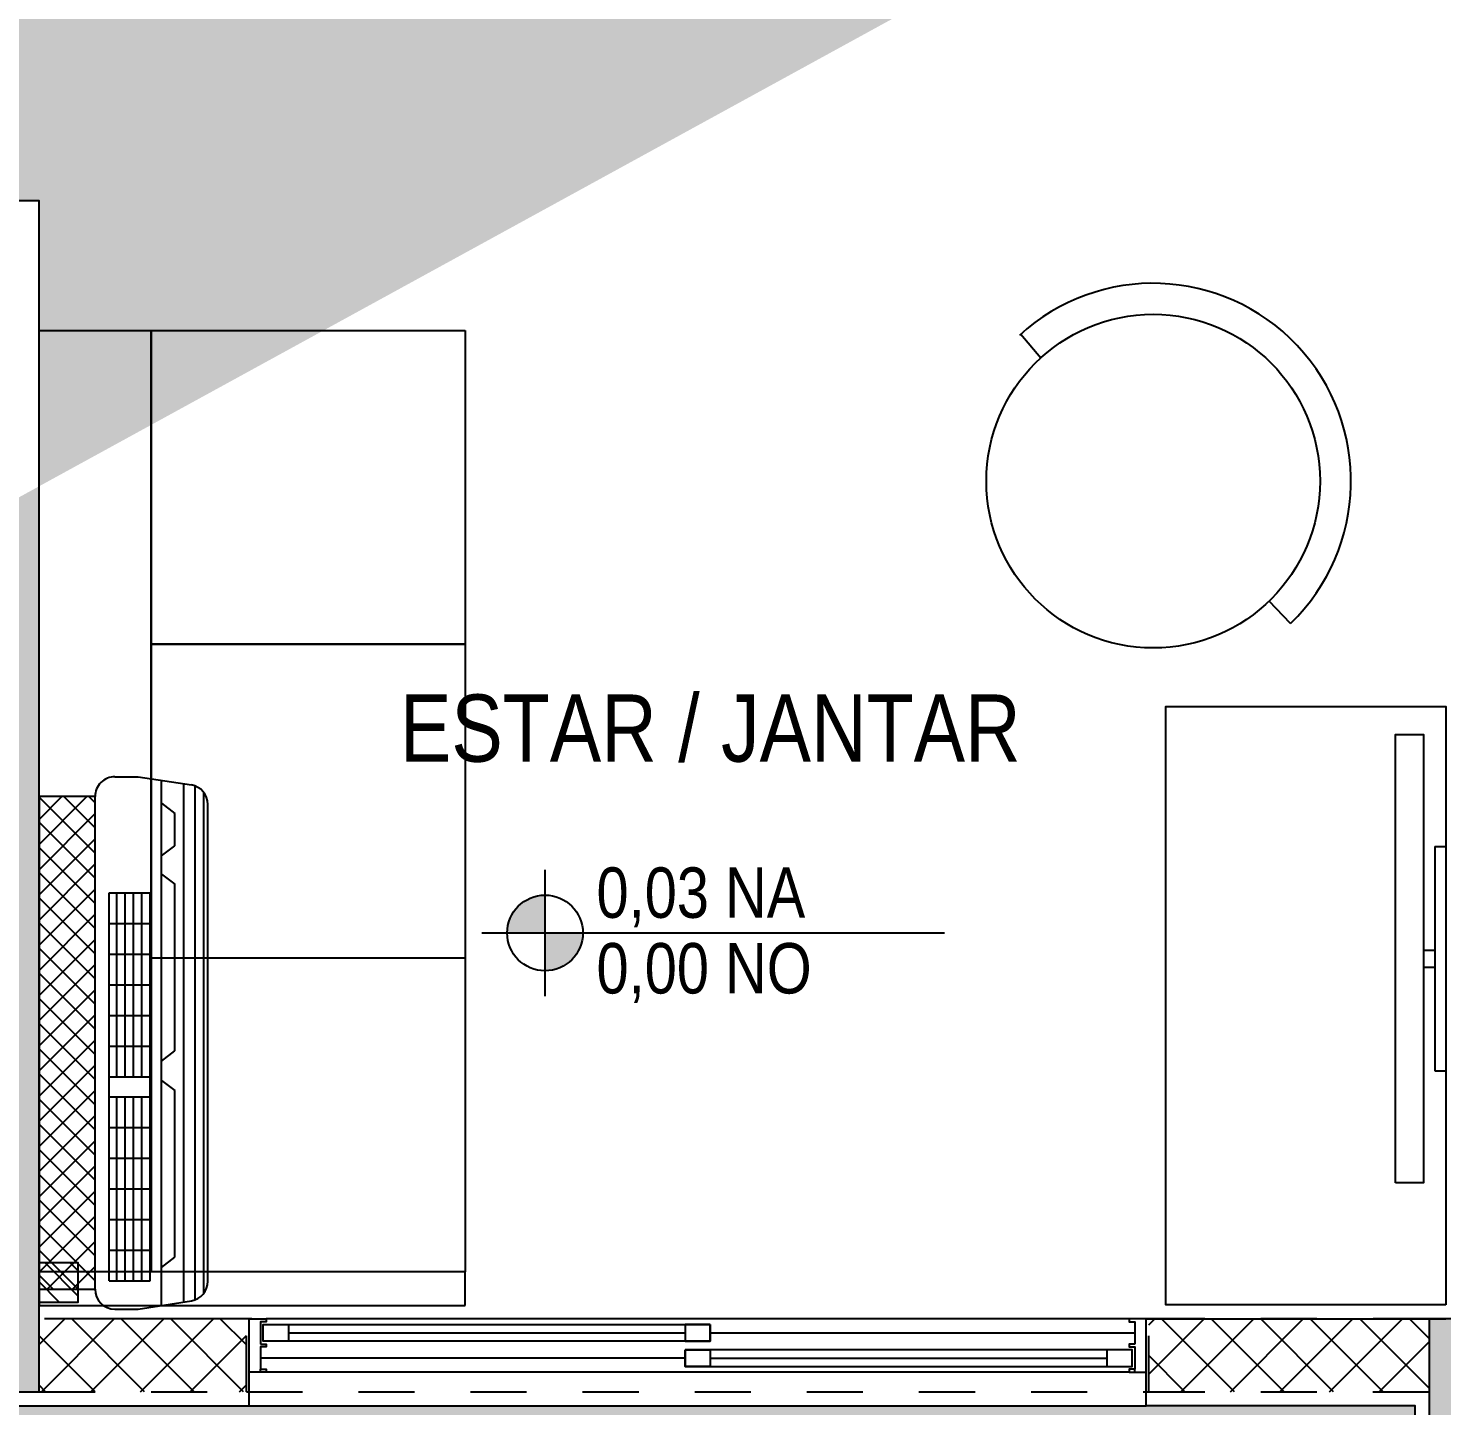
# Model space of a CAD drawing. Header units: metres. Extents: x -40 to 570, y -34 to 184.
# Drawn here: x -13.619 to -11.097, y -8.095 to -5.637 of the extents above; entities that cross this region are included whole.
import ezdxf
from ezdxf.enums import TextEntityAlignment as Align

# ---------------------------------------------------------------- set-up
doc = ezdxf.new("R2010")
doc.units = ezdxf.units.M
doc.linetypes.add('TIPO$0$DASHEDX2', pattern=[1.5, 1, -0.5])
for name, color, linetype in [('ARQ-SIM', 1, 'Continuous'), ('ARQ-TXT', 2, 'Continuous'), ('TIPO$0$1', 232, 'TIPO$0$DASHEDX2'), ('TIPO$0$102', 1, 'Continuous'), ('TIPO$0$3', 2, 'Continuous'), ('TIPO$0$ARQ-ALV ACAB', 4, 'Continuous'), ('TIPO$0$ARQ-AUX', 7, 'Continuous'), ('TIPO$0$ARQ-AUX1 @ 1', 1, 'Continuous'), ('TIPO$0$ARQ-ENCH', 1, 'Continuous'), ('TIPO$0$ARQ-MOB', 7, 'Continuous'), ('TIPO$0$MAUROAMARELO', 162, 'Continuous'), ('TIPO$0$MAUROCYAN', 162, 'Continuous')]:
    doc.layers.add(name, color=color, linetype=linetype)
doc.layers.add('TIPO$0$ARQ-FORRO', color=9, linetype='Continuous', lineweight=5)
doc.styles.add('Adesa', font='ARIALN.TTF')

# ---------------------------------------------------------------- blocks, each defined once
blk = doc.blocks.new('TIPO$0$ARQ-LAY-SOF')
at = {"layer": 'TIPO$0$ARQ-MOB'}
for points in [[(0.2000000000002728, 1.739999999999782), (0.2000000000002729, 0.05999999999994543), (0, 0.05999999999994543), (0, 1.739999999999782)], [(0.7600000000002183, 1.739999999999782), (0.7600000000002183, 0.05999999999994543), (0, 0.05999999999994543), (0, 1.739999999999782)], [(0.7600000000002183, 1.739999999999782), (0.7600000000002183, 1.179999999999836), (0.2000000000002728, 1.179999999999836), (0.2000000000002728, 1.739999999999782)], [(0.7600000000002183, 1.179999999999836), (0.7600000000002183, 0.6199999999998909), (0.2000000000002729, 0.6199999999998909), (0.2000000000002728, 1.179999999999836)], [(0.7600000000002183, 0), (0.7600000000002183, 0.05999999999994543), (0, 0.05999999999994543), (0, 0)]]:
    blk.add_lwpolyline(points, close=True, dxfattribs=at)
blk = doc.blocks.new('TIPO$0$ARQ_LAY_CAD_RED')
at = {"layer": 'TIPO$0$ARQ-MOB'}
for p, q in [((-0.01230181179229817, 0.3527430541242147), (-0.01037502199346818, 0.2974941420323205)), ((0, -0.3529574999999987), (0.001926789798829986, -0.2977085879081045))]:
    blk.add_line(p, q, dxfattribs=at)
blk.add_circle((0, 0), 0.297675, dxfattribs=at)
blk.add_arc((0, 0), 0.3529575, 91.9973642077327, 270.5825098135223, dxfattribs=at)
blk = doc.blocks.new('*U1375')
for p, q in [((-0.2000000029802322, -0.01999999999999599), (-0.2000000029802322, 1.536458174073056e-17)), ((0.2000000029802323, -0.019999999999996), (0.2000000029802323, 0)), ((-0.01500000000000719, -0.0399999999999921), (-0.01500000000000719, -0.019999999999996)), ((0.01499999999999391, -0.0399999999999921), (0.01499999999999391, -0.019999999999996))]:
    blk.add_line(p, q)
for points in [[(0.2000000029802323, 0), (-0.2000000029802322, 1.536458174073056e-17)], [(0.2000000029802323, -0.019999999999996), (-0.2000000029802322, -0.01999999999999599)]]:
    blk.add_lwpolyline(points)
blk.add_lwpolyline([(-0.400000005960471, -0.0900000000000034), (0.4000000059604579, -0.0900000000000034), (0.4000000059604579, -0.0399999999999921), (-0.400000005960471, -0.0399999999999921)], close=True)
blk = doc.blocks.new('TIPO$0$LAYOUT APTO TIPO 2')
at = {"layer": 'TIPO$0$ARQ-MOB'}
blk.add_lwpolyline([(-21.2300259978027, -7.915027226988473), (-21.7300259978027, -7.915027226988473), (-21.730025876646, -6.84721052993057), (-21.230025876646, -6.84721052993057)], close=True, dxfattribs=at)
at = {"layer": 'TIPO$0$ARQ-MOB', "color": 7, "rotation": 221.9872124958192}
blk.add_blockref('TIPO$0$ARQ_LAY_CAD_RED', (-21.75229216969547, -6.445126316135577, 4.318356323502826e-06), dxfattribs=at)
at = {"layer": 'TIPO$0$ARQ-MOB', "color": 7}
blk.add_blockref('TIPO$0$ARQ-LAY-SOF', (-23.74001506777684, -7.916196999253779), dxfattribs=at)
at = {"layer": 'TIPO$0$ARQ-MOB', "xscale": -1, "rotation": 270}
blk.add_blockref('*U1375', (-21.23002628225157, -7.297210977709272), dxfattribs=at)
blk = doc.blocks.new('*U1319')
at = {"color": 0, "linetype": 'ByBlock', "ltscale": 0.5}
for points in [[(0.019999999999925, -0.0449999999999875), (0.0299999999999159, -0.0450000000000017), (0.0299999999999727, -0.0499999999999972), (0.019999999999925, -0.049999999999983), (0.019999999999925, -0.0900000000000034), (0.0299999999999159, -0.0900000000000176), (0.0299999999999727, -0.0950000000000131), (0.019999999999925, -0.0949999999999989), (0.019999999999925, -0.0900000000000034), (0.0299999999999159, -0.0899999999999891), (0.0299999999999727, -0.09499999999998458), (-5.68e-14, -0.09499999999998458), (0, 0), (0.0299999999999727, 0), (0.0299999999999727, -0.0049999999999955), (0.0199999999999818, -0.0049999999999955), (0.019999999999925, -0.0449999999999875)], [(1.579999999999961, -0.0449999999998721), (1.569999999999969, -0.0449999999998721), (1.569999999999913, -0.0499999999998675), (1.579999999999961, -0.0499999999998675), (1.579999999999961, -0.08999999999988799), (1.569999999999969, -0.08999999999988799), (1.569999999999913, -0.09499999999988348), (1.579999999999961, -0.09499999999988348), (1.579999999999961, -0.08999999999988788), (1.569999999999969, -0.08999999999985948), (1.569999999999913, -0.09499999999985499), (1.599999999999942, -0.09499999999986918), (1.599999999999884, 1.153999999999999e-13), (1.569999999999913, 1.153999999999999e-13), (1.569999999999913, -0.00499999999988), (1.579999999999903, -0.00499999999988), (1.579999999999961, -0.0449999999998721)], [(0.0249999999999204, -0.0100000000000051), (0.0700000006625032, -0.0099999999940792), (0.0700000006625032, -0.0399999999940803), (0.0249999999999204, -0.0400000000000063)], [(0.8225000000000365, -0.0099999999999048), (0.7775000000008165, -0.009999999999919), (0.7775000000008165, -0.03999999999992009), (0.8225000000000365, -0.0399999999999059)], [(0.7775000000008165, -0.05499999999993489), (0.8225000000000365, -0.0549999999999207), (0.8225000000000365, -0.0849999999999218), (0.7775000000008165, -0.08499999999993611)], [(1.574999999999906, -0.0549999999998914), (1.529999999892343, -0.0549999999998914), (1.529999999892343, -0.08499999999989259), (1.574999999999906, -0.08499999999989259)]]:
    blk.add_lwpolyline(points, close=True, dxfattribs=at)
at = {"color": 8, "linetype": 'ByBlock', "ltscale": 0.5}
for points in [[(1.569999999999913, 1.153999999999999e-13), (0.0299999999999727, 0)], [(0.8225000000000365, -0.0250000000009001), (1.579999999999903, -0.0249999999998761)], [(0.7775000000008165, -0.070000000000035), (0.019999999999925, -0.0699999999999932)], [(1.569999999999913, -0.09499999999985499), (0.0299999999999727, -0.09499999999998458)]]:
    blk.add_lwpolyline(points, dxfattribs=at)
at = {"color": 7, "linetype": 'ByBlock', "ltscale": 0.5}
for points in [[(0.8225000000000365, -0.0099999999999048), (0.8225000000000365, -0.0399999999999059), (0.0249999999999204, -0.0400000000000063), (0.0249999999999204, -0.0100000000000051)], [(0.7775000000008165, -0.05499999999993489), (0.7775000000008165, -0.08499999999993611), (1.574999999999906, -0.08499999999989259), (1.574999999999906, -0.0549999999998914)]]:
    blk.add_lwpolyline(points, close=True, dxfattribs=at)
for points in [[(0.0700000006625032, -0.0249999999940798), (0.7775000000008165, -0.0249999999999196)], [(0.8225000000000365, -0.0699999999999213), (1.529999999892343, -0.06999999999987778)]]:
    blk.add_lwpolyline(points, dxfattribs=at)
blk = doc.blocks.new('TIPO$0$PL APTO TIPO 3')
at = {"layer": 'TIPO$0$ARQ-ENCH'}
h = blk.add_hatch(dxfattribs=at)
h.set_pattern_fill('ANSI31', color=256, scale=0.01)
h.set_pattern_definition([(45, (-80.95925111716217, 15.32037411598109), (-0.02245064030267288, 0.02245064030267288), [])])
h.paths.add_polyline_path([(-8.400038060649662, 7.910011962294547), (-8.330038060649654, 7.910011962294547), (-8.330038060649654, 7.840011962294549), (-8.400038060649662, 7.840011962294549)])
at = {"layer": 'TIPO$0$ARQ-ALV ACAB'}
for p, q in [((-8.554995971799798, 8.094986764996213), (-8.024996737115217, 8.094987036576201)), ((-8.024996737115217, 8.094987036576201), (-8.02500279297388, 7.940013436142158)), ((-8.02500279297388, 7.940013436142158), (-8.390122979496397, 7.940011962294547))]:
    blk.add_line(p, q, dxfattribs=at)
blk.add_lwpolyline([(-5.789998192761843, 7.935013850310695), (-5.789998899169333, 9.240013941419434), (-5.08500569914743, 9.240014257192074), (-5.085005867192947, 9.394988574977315), (-5.945005705513466, 9.394988177696101), (-5.945005705513466, 8.094986468206136), (-6.424996765187402, 8.094986468206136), (-6.425003117883747, 7.940012343204922), (-5.889999196806841, 7.940013015406583)], dxfattribs=at)
at = {"layer": 'TIPO$0$ARQ-AUX'}
blk.add_lwpolyline([(-8.024996737115103, 8.094987039970338), (-6.424996767160309, 8.094930567483134)], dxfattribs=at)
at = {"layer": 'TIPO$0$ARQ-ENCH', "elevation": 4.318356323902826e-06}
blk.add_lwpolyline([(-8.400038060649662, 7.910011962294547), (-8.330038060649654, 7.910011962294547), (-8.330038060649654, 7.840011962294549), (-8.400038060649662, 7.840011962294549)], close=True, dxfattribs=at)
at = {"layer": 'TIPO$0$ARQ-AUX1 @ 1', "xscale": -1, "rotation": 180}
blk.add_blockref('*U1319', (-8.024999765044498, 7.940012679305752), dxfattribs=at)
blk = doc.blocks.new('TIPO$0$a.s. tipo 3')
at = {"layer": 'TIPO$0$ARQ-FORRO'}
h = blk.add_hatch(color=256, dxfattribs=at)
h.dxf.hatch_style = 1
h.paths.add_polyline_path([(4.204988985277827, 1.895013008048254), (0.02499767776379613, 1.895006842535148), (0.02499975609959471, 0.5849737907022652), (0.3149993608239789, 0.5849732315756739), (0.3149999904992207, 0.02499896398252943), (1.594998584774029, 0.02499996196452781), (1.594997959874616, 0.7750082481246441), (4.20498920624118, 0.7750113549099282)])
h.paths.add_polyline_path([(0.5896599032171839, 0.8749738115031924), (0.5896599032171839, 1.174973811503193), (0.3396599032171839, 1.174973811503193), (0.3396599032171839, 0.8749738115031924)], flags=16)
h.paths.add_polyline_path([(0.5596599032171845, 0.9049738115031918), (0.5596599032171845, 1.144973811503194), (0.3696599032171832, 1.144973811503194), (0.3696599032171832, 0.9049738115031918)], flags=0)
blk.add_lwpolyline([(4.204988985277827, 1.895013008048254), (0.02499767776379613, 1.895006842535148), (0.02499975609959471, 0.5849737907022652), (0.3149993608239789, 0.5849732315756739), (0.3149999904992207, 0.02499896398252943), (1.594998584774029, 0.02499996196452781), (1.594997959874616, 0.7750082481246441), (4.20498920624118, 0.7750113549099282)], close=True, dxfattribs=at)
blk = doc.blocks.new('TIPO$0$Q2')
at = {"layer": 'TIPO$0$MAUROAMARELO'}
for p, q in [((244.1481661018586, -387.1026846636278), (243.2551258937593, -387.1026846636278)), ((244.1270323395545, -387.0957092027159), (243.276259656063, -387.0957092027159)), ((243.2266459978088, -387.2199680435349), (243.2412964932574, -387.1250467797306)), ((244.1600940888984, -387.1182753428074), (243.2431979067193, -387.1182753428075)), ((244.1766459978087, -387.2199680435349), (244.16199550236, -387.1250467797306)), ((244.1640985215757, -387.1386723422559), (243.2390163775241, -387.1386723422559)), ((244.1702531429698, -387.1785484299287), (243.2323301846346, -387.1785484299287)), ((243.2739826990729, -387.1785484299287), (243.2922677003177, -387.1546799405407)), ((243.3497015175714, -387.1546799405407), (243.2922677003177, -387.1546799405407)), ((243.3679865188157, -387.1785484299287), (243.3497015175714, -387.1546799405407)), ((243.4002826504239, -387.1785484299287), (243.4185676516687, -387.1546799405407)), ((243.7159237198113, -387.1546799405407), (243.4185676516687, -387.1546799405407)), ((243.734208721056, -387.1785484299287), (243.7159237198113, -387.1546799405407)), ((243.7684489005684, -387.1785484299287), (243.7867339018131, -387.1546799405407)), ((244.0840899699557, -387.1546799405407), (243.7867339018131, -387.1546799405407)), ((244.1023749712004, -387.1785484299287), (244.0840899699557, -387.1546799405407)), ((243.7979523876936, -387.1986790807404), (243.4340514967232, -387.1986790807404)), ((243.4340514967232, -387.2718364671386), (243.4340514967232, -387.1986790807404)), ((243.4887845575602, -387.2718364671386), (243.4887845575602, -387.1986790807404)), ((243.5435176183971, -387.2718364671386), (243.5435176183971, -387.1986790807404)), ((243.5982506792341, -387.2718364671386), (243.5982506792341, -387.1986790807404)), ((243.6529837400715, -387.2718364671386), (243.6529837400715, -387.1986790807404)), ((243.7077168009084, -387.2718364671386), (243.7077168009084, -387.1986790807404)), ((243.7624498617454, -387.2718364671386), (243.7624498617454, -387.1986790807404)), ((243.7979523876936, -387.2718364671386), (243.7979523876936, -387.1986790807404)), ((244.1263507527154, -387.1986790807408), (243.7979523876936, -387.1986790807404)), ((243.8526854485306, -387.2718364671386), (243.8526854485306, -387.1986790807404)), ((243.9074185093675, -387.2718364671386), (243.9074185093675, -387.1986790807404)), ((243.9621515702045, -387.2718364671386), (243.9621515702045, -387.1986790807404)), ((244.0168846310414, -387.2718364671386), (244.0168846310414, -387.1986790807406)), ((244.0716176918784, -387.2718364671386), (244.0716176918784, -387.1986790807406)), ((244.1263507527153, -387.2718364671386), (244.1263507527153, -387.1986790807406)), ((243.2266459978088, -387.2613876571413), (243.2266459978088, -387.2199680435349)), ((243.5967832414951, -387.2134717998856), (243.4340514967232, -387.2134717998855)), ((243.5967832414951, -387.2282645190307), (243.4340514967232, -387.2282645190307)), ((243.6598948984558, -387.2134717998856), (243.5967832414951, -387.2134717998856)), ((243.6598948984558, -387.2282645190307), (243.5967832414951, -387.2282645190307)), ((243.7230065554165, -387.2134717998856), (243.6598948984558, -387.2134717998856)), ((243.7230065554165, -387.2282645190307), (243.6598948984558, -387.2282645190307)), ((243.7624498617454, -387.2134717998856), (243.7230065554165, -387.2134717998856)), ((243.7624498617454, -387.2282645190307), (243.7230065554165, -387.2282645190307)), ((243.9059510716286, -387.2134717998858), (243.7979523876936, -387.2134717998858)), ((243.9059510716286, -387.2282645190309), (243.7979523876936, -387.2282645190309)), ((243.9690627285893, -387.2134717998858), (243.9059510716286, -387.2134717998858)), ((243.9690627285893, -387.2282645190309), (243.9059510716286, -387.2282645190309)), ((244.03217438555, -387.2134717998858), (243.9690627285893, -387.2134717998858)), ((244.03217438555, -387.2282645190309), (243.9690627285893, -387.2282645190309)), ((244.1263507527153, -387.2134717998858), (244.03217438555, -387.2134717998858)), ((244.1263507527153, -387.2282645190309), (244.03217438555, -387.2282645190309)), ((244.1766459978087, -387.2613876571413), (244.1766459978087, -387.2199680435349)), ((243.5967832414951, -387.2430572381758), (243.4340514967232, -387.2430572381758)), ((243.6598948984558, -387.2430572381758), (243.5967832414951, -387.2430572381758)), ((243.7230065554165, -387.2430572381758), (243.6598948984558, -387.2430572381758)), ((243.7624498617454, -387.2430572381758), (243.7230065554165, -387.2430572381758)), ((243.9059510716286, -387.2430572381758), (243.7979523876936, -387.2430572381758)), ((243.9690627285893, -387.2430572381758), (243.9059510716286, -387.2430572381758)), ((244.03217438555, -387.2430572381758), (243.9690627285893, -387.2430572381758)), ((244.1263507527153, -387.2430572381758), (244.03217438555, -387.2430572381758)), ((243.5967832414951, -387.257849957321), (243.4340514967232, -387.257849957321)), ((243.7979523876936, -387.2718364671386), (243.4340514967232, -387.2718364671386)), ((243.6598948984558, -387.257849957321), (243.5967832414951, -387.257849957321)), ((243.7230065554165, -387.257849957321), (243.6598948984558, -387.257849957321)), ((243.7624498617454, -387.257849957321), (243.7230065554165, -387.257849957321)), ((243.9059510716286, -387.257849957321), (243.7979523876936, -387.257849957321)), ((244.1263507527154, -387.2718364671387), (243.7979523876936, -387.2718364671386)), ((243.9690627285893, -387.257849957321), (243.9059510716286, -387.257849957321)), ((244.03217438555, -387.257849957321), (243.9690627285893, -387.257849957321)), ((244.1263507527153, -387.2578499573209), (244.03217438555, -387.257849957321)), ((244.1411434718605, -387.2968901830895), (243.262148523757, -387.2968901830895))]:
    blk.add_line(p, q, dxfattribs=at)
for centre, start, end in [((243.276259656063, -387.1312117286641), 90, 170.0000000000153), ((244.1270323395545, -387.1312117286641), 9.999999999984647, 90), ((243.262148523757, -387.2613876571413), 180, 270), ((244.1411434718605, -387.2613876571413), 270, 0)]:
    blk.add_arc(centre, 0.03550252594831591, start, end, dxfattribs=at)
blk = doc.blocks.new('TIPO$0$EN6')
at = {"layer": 'TIPO$0$MAUROCYAN'}
h = blk.add_hatch(dxfattribs=at)
h.set_pattern_fill('ANSI37', color=256, scale=0.01)
h.set_pattern_definition([(45, (0.5587108562795038, -0.2037975857706442), (-0.02245064030267288, 0.02245064030267288), []), (135, (0.5587108562795038, -0.2037975857706442), (-0.02245064030267288, -0.02245064030267288), [])])
h.paths.add_polyline_path([(8265.069716678188, 3231.326934263625), (8265.069716678188, 3232.205929211729), (8265.169716678189, 3232.205929211729), (8265.169716678189, 3231.326934263625)])
blk.add_lwpolyline([(8265.069716678188, 3231.326934263625), (8265.069716678188, 3232.205929211729), (8265.169716678189, 3232.205929211729), (8265.169716678189, 3231.326934263625)], close=True, dxfattribs=at)
blk = doc.blocks.new('TIPO$0$A$C9af49b8e')
at = {"layer": 'TIPO$0$MAUROAMARELO', "rotation": 270}
blk.add_blockref('TIPO$0$Q2', (389.2118519183914, 245.79909868911, 4.318356323472581e-06), dxfattribs=at)
at = {"layer": 'TIPO$0$MAUROCYAN', "xscale": -1}
blk.add_blockref('TIPO$0$EN6', (8266.98467841349, -3229.668979046376, 4.318356323472581e-06), dxfattribs=at)
blk = doc.blocks.new('TIPO$0$_H58FB133690-049')
for p, q in [((-395.000767, -483.3891150000001), (-385.112063, -473.50041)), ((-395.000767, -474.55028), (-393.950897, -473.50041)), ((-379.705397, -486.50041), (-392.705397, -473.50041)), ((-389.273228, -486.50041), (-376.273228, -473.50041)), ((-370.866562, -486.50041), (-383.866562, -473.50041)), ((-380.434393, -486.50041), (-367.434393, -473.50041)), ((-362.027727, -486.50041), (-375.027727, -473.50041)), ((-371.595558, -486.50041), (-358.595558, -473.50041)), ((-353.188892, -486.50041), (-366.188892, -473.50041)), ((-362.756724, -486.50041), (-349.756724, -473.50041)), ((-344.993244, -485.857224), (-357.350058, -473.50041)), ((-344.993244, -477.018389), (-348.511223, -473.50041)), ((-353.917889, -486.50041), (-344.993244, -477.575765)), ((-388.544231, -486.50041), (-395.000767, -480.043875)), ((-345.079054, -486.50041), (-344.993244, -486.4146))]:
    blk.add_line(p, q)
blk = doc.blocks.new('TIPO$0$_H0C17BA0B36-000')
for p, q in [((-592.9921820000001, -478.08733), (-588.405262, -473.50041)), ((-592.566428, -486.50041), (-579.566428, -473.50041)), ((-574.159761, -486.50041), (-587.159761, -473.50041)), ((-583.727593, -486.50041), (-570.727593, -473.50041)), ((-565.320927, -486.50041), (-578.320927, -473.50041)), ((-574.888758, -486.50041), (-561.888758, -473.50041)), ((-556.482092, -486.50041), (-569.482092, -473.50041)), ((-556.000062, -478.143605), (-560.6432570000001, -473.50041)), ((-582.998596, -486.50041), (-592.9921820000001, -476.506825)), ((-566.049923, -486.50041), (-556.000062, -476.450549)), ((-591.8374309999999, -486.50041), (-592.9921820000001, -485.34566)), ((-557.211088, -486.50041), (-556.000062, -485.289384))]:
    blk.add_line(p, q)
blk = doc.blocks.new('TIPO$0$est-lo-09-tip-r00')
at = {"layer": 'TIPO$0$3'}
h = blk.add_hatch(color=251, dxfattribs=at)
h.dxf.hatch_style = 1
h.paths.add_polyline_path([(-2375.992577, 18.00195600000001), (-2388.992577, 18.001956), (-2388.992577, -40.00169299999999), (-2375.992577, -40.00169299999999)], flags=17)
h.paths.add_polyline_path([(-1803.99382, 289.498499), (-1817.000718, 289.498499), (-1817.000718, 195.002164), (-1803.99382, 195.002164)], flags=16)
h.paths.add_polyline_path([(-1804.000718, 36.50216399999999), (-1816.99382, 36.50216399999999), (-1816.99382, -10.49783600000001), (-1804.000718, -10.49783600000001)], flags=16)
h.paths.add_polyline_path([(1727.995651, -562.499994), (1714.995651, -562.499994), (1714.995651, -894.5000269999999), (1660.995651, -894.5000269999999), (1660.995651, -907.499999), (1735.002007, -907.499999), (1735.002007, -894.5000269999999), (1727.995651, -894.5000269999999)], flags=17)
h.paths.add_polyline_path([(2136.001786, 279.499999), (2060.005069, 279.499999), (2060.005069, 266.499999), (2123.001786, 266.499999), (2123.001786, -95.4997580000001), (2136.001786, -95.49975800000004)], flags=17)
h.paths.add_polyline_path([(2136.001789, -532.500242), (2123.001789, -532.500242), (2123.001789, -894.4999990000001), (2060.005071, -894.4999990000003), (2060.005071, -907.4999989999999), (2136.001789, -907.4999990000001)], flags=17)
h.paths.add_polyline_path([(1026.001832, -464.49656), (1026.001832, -451.4965599999999), (1112.001832, -451.4965599999999), (1112.001832, -438.5000190000001), (863.5130069999998, -438.5000190000001), (863.513007, -451.4998370000002), (1013.001832, -451.4998370000001), (1013.001832, -930.4997189999997), (1026.001832, -930.4997189999999)], flags=17)
h.paths.add_polyline_path([(-747.529904, 302.5002059999999), (-880.06261, 302.5002059999999), (-880.06261, 289.499913), (-800.993385, 289.499913), (-800.993385, -10.49783600000001), (-787.993385, -10.49783600000006), (-787.993385, 289.498499), (-747.529904, 289.498499)], flags=17)
h.paths.add_polyline_path([(356.0716789999999, 302.5002059999999), (223.5389720000001, 302.5002059999999), (223.5389720000001, 289.498875), (264.0027229999998, 289.498875), (264.0027230000001, -10.49783600000001), (277.0027230000001, -10.49783600000001), (277.0027230000001, 289.500289), (356.0716789999999, 289.500289)], flags=17)
h.paths.add_polyline_path([(590.007456, 302.500084), (507.076714, 302.500084), (507.076714, 289.500123), (577.007456, 289.500123), (577.0074559999998, 159.498275), (590.007456, 159.498275)], flags=17)
h.paths.add_polyline_path([(1728.001789, 266.5000269999999), (1735.008144, 266.5000269999999), (1735.008144, 279.499999), (1661.001789, 279.499999), (1661.001789, 266.5000269999999), (1715.001789, 266.5000269999999), (1715.001789, -65.50000600000004), (1728.001789, -65.50000600000004)], flags=17)
h.paths.add_polyline_path([(-2114.993661, -787.499867), (-2127.993661, -787.499867), (-2127.993661, -930.500084), (-2045.062919, -930.500084), (-2045.062919, -917.500123), (-2114.993661, -917.500123)], flags=17)
h.paths.add_polyline_path([(-1761.530069, -917.498499), (-1803.99382, -917.498499), (-1803.99382, -617.502164), (-1816.99382, -617.502164), (-1816.99382, -917.499913), (-1894.062776, -917.499913), (-1894.062776, -930.5002059999999), (-1761.530069, -930.5002059999999)], flags=17)
h.paths.add_polyline_path([(-747.529888, -917.498499), (-787.993369, -917.498499), (-787.993369, -617.502164), (-800.993369, -617.502164), (-800.993369, -917.499913), (-880.062594, -917.499913), (-880.062594, -930.5002059999999), (-747.529888, -930.5002059999999)], flags=17)
h.paths.add_polyline_path([(356.0716940000002, -917.500289), (277.002739, -917.500289), (277.002739, -617.502164), (264.0027390000005, -617.502164), (264.002739, -917.498875), (223.5389880000002, -917.498875), (223.5389880000002, -930.5002059999999), (356.0716939999998, -930.5002059999999)], flags=17)
h.paths.add_polyline_path([(590.0074719999998, -787.4994469999999), (577.0074720000002, -787.4994469999999), (577.0074719999998, -917.500123), (507.0767289999999, -917.500123), (507.0767289999999, -930.500084), (590.0074720000002, -930.500084)], flags=17)
h.paths.add_polyline_path([(-3660.993102, -532.500242), (-3673.993102, -532.500242), (-3673.993102, -907.499999), (-3597.996385, -907.499999), (-3597.996385, -894.49761), (-3660.993102, -894.49761)], flags=17)
h.paths.add_polyline_path([(-3252.986965, -562.499994), (-3265.986965, -562.499994), (-3265.986965, -894.4976379999999), (-3272.993321, -894.4976379999999), (-3272.993321, -907.499999), (-3198.986965, -907.499999), (-3198.986965, -894.4976379999999), (-3252.986965, -894.4976379999999)], flags=17)
h.paths.add_polyline_path([(-2550.997638, -451.499837), (-2401.515711, -451.499837), (-2401.515711, -438.503249), (-2649.993146, -438.503249), (-2649.993146, -451.49656), (-2563.997638, -451.49656), (-2563.997638, -930.5000269999999), (-2550.997638, -930.5000269999999)], flags=17)
h.paths.add_polyline_path([(-2550.993146, 302.49999), (-2563.993146, 302.49999), (-2563.993146, -176.50344), (-2650.000044, -176.50344), (-2650.000044, -189.506437), (-2401.511219, -189.5064369999999), (-2401.511219, -176.5001629999999), (-2550.993146, -176.500163)], flags=17)
h.paths.add_polyline_path([(-3597.996385, 279.499999), (-3673.993102, 279.499999), (-3673.993102, -95.4997580000001), (-3660.993102, -95.49975799999999), (-3660.993102, 266.49761), (-3597.996385, 266.49761)], flags=17)
h.paths.add_polyline_path([(-3198.986965, 279.499999), (-3272.993321, 279.499999), (-3272.993321, 266.4976379999999), (-3265.986965, 266.4976379999999), (-3265.986965, -65.50000600000004), (-3252.986965, -65.50000599999993), (-3252.986965, 266.4976379999999), (-3198.986965, 266.4976379999999)], flags=17)
h.paths.add_polyline_path([(-1816.99382, 36.50216399999999), (-1803.99382, 36.50216399999999), (-1803.99382, 195.002164), (-1816.99382, 195.002164)], flags=16)
h.paths.add_polyline_path([(-1894.062776, 289.499913), (-1761.530069, 289.499913), (-1761.530069, 302.5002059999999), (-1894.062776, 302.5002059999999)], flags=17)
h.paths.add_polyline_path([(-2388.992577, 18.00195600000001), (-2375.992577, 18.00195600000001), (-2375.992577, 172.501956), (-2388.992577, 172.501956)], flags=17)
h.paths.add_polyline_path([(-250.997783, -238.49986), (-250.997783, 19.50047699999999), (-1.993629000000055, 19.50047699999999), (-1.993629000000055, 289.5000570000001), (-505.997344, 289.5000570000001), (-505.997344, -238.49986), (-518.996659, -238.49986), (-518.996659, 302.499777), (72.53811699999994, 302.500048), (72.53810099999998, 289.500048), (11.00129400000003, 289.500048), (11.00129400000003, -225.498516), (458.0027189999998, -225.498516), (458.0027189999998, -93.49758399999999), (471.0027189999998, -93.49758399999999), (471.0027189999998, -225.49866), (698.4958900000001, -225.49866), (698.4958900000001, -176.499632), (717.4958900000001, -176.499632), (717.4958900000001, -238.499632), (-59.49525999999992, -238.498307), (-59.49525999999992, -219.495241), (-1.99332400000003, -219.495241), (-1.99332400000003, 6.500476999999989), (-237.997783, 6.500476999999989), (-237.997783, -238.49986)], flags=17)
h.paths.add_polyline_path([(-253.972703, -930.499665), (-253.9991610000001, -917.500551), (-233.997664, -917.505971), (-233.997664, -848.498966), (-214.997664, -848.498966), (-214.997664, -917.499702), (-1.997775999999931, -917.499702), (-1.997775999999931, -408.497721), (-214.9977759999999, -408.497721), (-214.9977759999999, -475.498482), (-233.99781, -475.498482), (-233.99781, -389.497472), (717.4958900000001, -389.500368), (717.4958900000001, -451.500368), (698.4958900000001, -451.500368), (698.4958900000001, -402.50134), (471.0027189999998, -402.50134), (471.0027189999998, -534.502416), (458.0027189999998, -534.502416), (458.0027189999998, -402.501484), (11.00222400000007, -402.501484), (11.00222400000007, -917.503962), (72.53874199999996, -917.503962), (72.53874199999996, -930.499665)], flags=17)
h.paths.add_polyline_path([(-596.529873, 302.5013240000001), (-596.529873, 289.4993820000001), (-534.996659, 289.5013240000001), (-534.996659, -225.498516), (-981.9936339999999, -225.498516), (-981.9936339999999, -93.49758399999999), (-994.9936339999999, -93.49758399999999), (-994.9936339999999, -225.49866), (-1222.500601, -225.49866), (-1222.500601, -176.499632), (-1241.500601, -176.499632), (-1241.500601, -238.499632), (-521.996659, -238.498333), (-521.996659, 302.5013240000001)])
h.paths.add_polyline_path([(-596.529873, -930.5013240000001), (-596.529873, -917.4993820000001), (-534.996659, -917.5013240000001), (-534.996659, -402.501484), (-981.9936339999999, -402.501484), (-981.9936339999999, -534.502416), (-994.9936339999999, -534.502416), (-994.9936339999999, -402.50134), (-1222.500601, -402.50134), (-1222.500601, -451.500368), (-1241.500601, -451.500368), (-1241.500601, -389.500368), (-521.996659, -389.501667), (-521.996659, -930.5013240000001)])
h.paths.add_polyline_path([(-1610.530054, 302.5000570000001), (-1610.530054, 289.500233), (-1549.992996, 289.5000570000001), (-1549.992996, -225.499863), (-1996.995289, -225.499863), (-1996.995289, -93.498931), (-2009.995289, -93.498931), (-2009.995289, -225.500008), (-2236.500767, -225.500008), (-2236.500767, -176.499929), (-2255.500767, -176.499929), (-2255.500767, -238.499632), (-1536.992764, -238.499632), (-1536.992764, -189.498656), (-1387.504156, -189.498656), (-1387.504156, -176.498838), (-1536.992996, -176.498838), (-1536.992996, 289.500948), (-1465.993228, 289.500948), (-1465.993228, 302.5000570000001)], flags=17)
h.paths.add_polyline_path([(-1610.530054, -930.5000570000001), (-1610.530054, -917.500233), (-1549.992996, -917.5000570000001), (-1549.992996, -402.500137), (-1996.995289, -402.500137), (-1996.995289, -534.501069), (-2009.995289, -534.501069), (-2009.995289, -402.499992), (-2236.500767, -402.499992), (-2236.500767, -451.500071), (-2255.500767, -451.500071), (-2255.500767, -389.500368), (-1536.992764, -389.500368), (-1536.992764, -438.501344), (-1387.504156, -438.501344), (-1387.504156, -451.501162), (-1536.992996, -451.501162), (-1536.992996, -917.500948), (-1465.993228, -917.500948), (-1465.993228, -930.5000570000001)], flags=17)
h.paths.add_polyline_path([(-1374.992182, -39.99870800000002), (-1361.992182, -39.99870800000002), (-1361.992182, 172.501292), (-1374.992182, 172.501292)], flags=17)
h.paths.add_polyline_path([(-1113.993385, 302.500084), (-1113.993385, 159.500091), (-1100.993511, 159.500091), (-1100.993511, 289.500123), (-1031.062769, 289.500123), (-1031.062769, 302.500084)], flags=17)
h.paths.add_polyline_path([(-2738.989837, -757.498618), (-2725.989837, -757.498618), (-2725.989837, -614.4986220000001), (-2738.989837, -614.4986220000001)], flags=17)
h.paths.add_polyline_path([(-2738.989837, -13.50008500000001), (-2725.989837, -13.50008500000001), (-2725.989837, 129.499915), (-2738.989837, 129.499915)], flags=17)
h.paths.add_polyline_path([(868.517926, -320.500001), (1153.517926, -320.500001), (1153.517926, -307.500001), (868.517926, -307.500001)], flags=17)
h.paths.add_polyline_path([(1801.006875, -307.500848), (1529.009362, -307.500848), (1529.009362, -185.501008), (1516.009362, -185.501008), (1516.009362, -307.500848), (1244.006903, -307.500848), (1244.006903, -320.500848), (1516.004922, -320.500848), (1516.004922, -442.500688), (1529.006903, -442.500688), (1529.006903, -320.5), (1801.006875, -320.5)], flags=17)
h.paths.add_polyline_path([(2136.006877, -246.500001), (2123.006873, -246.500001), (2123.006873, -307.500001), (1851.006875, -307.500001), (1851.006875, -320.5), (2123.006895, -320.5), (2123.006895, -381.500001), (2136.006877, -381.500001)])
h.paths.add_polyline_path([(-2691.504131, -320.500001), (-2406.504131, -320.500001), (-2406.504131, -307.500001), (-2691.504131, -307.500001)], flags=17)
h.paths.add_polyline_path([(-3338.993079, -307.500848), (-3338.993079, -320.5), (-3066.993108, -320.5), (-3066.993108, -442.500688), (-3053.991127, -442.500688), (-3053.991127, -320.500848), (-2781.993108, -320.500848), (-2781.993108, -307.500848), (-3053.995567, -307.500848), (-3053.995567, -185.501008), (-3066.995567, -185.501008), (-3066.995567, -307.500848)], flags=17)
h.paths.add_polyline_path([(838.006372, -39.99804399999999), (851.006372, -39.99804399999999), (851.006372, 172.501956), (838.006372, 172.501956)], flags=17)
h.paths.add_polyline_path([(838.006372, -800.501956), (851.006372, -800.501956), (851.006372, -588.0019560000001), (838.006372, -588.0019560000001)], flags=17)
h.paths.add_polyline_path([(-2388.992577, -800.501956), (-2375.992577, -800.501956), (-2375.992577, -588.0019560000001), (-2388.992577, -588.0019560000001)], flags=17)
h.paths.add_polyline_path([(1188.003632, -757.498697), (1201.003632, -757.498697), (1201.003632, -614.49984), (1188.003632, -614.49984)], flags=17)
h.paths.add_polyline_path([(1188.003632, -13.50268499999999), (1201.003632, -13.50268499999999), (1201.003632, 129.497315), (1188.003632, 129.497315)], flags=17)
h.paths.add_polyline_path([(-2986.99324, -907.499999), (-2986.99324, -744.498622), (-2999.993102, -744.498622), (-2999.993102, -894.496403), (-3047.993102, -894.496403), (-3047.993102, -907.499999)], flags=17)
h.paths.add_polyline_path([(1449.007035, 279.499999), (1449.007035, 116.498697), (1462.007035, 116.498697), (1462.007035, 266.4964309999999), (1510.006897, 266.4964309999999), (1510.006897, 279.499999)], flags=17)
h.paths.add_polyline_path([(1449.007035, -907.499999), (1510.006897, -907.499999), (1510.006897, -894.4964309999999), (1462.007035, -894.4964309999999), (1462.007035, -744.498697), (1449.007035, -744.498697)], flags=17)
h.paths.add_polyline_path([(-1374.992182, -800.4999419999999), (-1361.992182, -800.4999419999999), (-1361.992182, -587.9999419999999), (-1374.992182, -587.9999419999999)], flags=17)
h.paths.add_polyline_path([(-1100.99337, -787.50041), (-1113.993244, -787.50041), (-1113.993244, -930.500084), (-1031.062627, -930.500084), (-1031.062627, -917.500123), (-1100.99337, -917.500123)], flags=17)
h.paths.add_polyline_path([(1796.005068, -907.499972), (1909.005068, -907.499972), (1909.005068, -894.499999), (1796.005068, -894.499999)], flags=17)
h.paths.add_polyline_path([(1112.001832, -176.50344), (1025.99734, -176.50344), (1025.99734, 302.499716), (1013.001832, 302.499716), (1013.001832, -176.500163), (863.513007, -176.500163), (863.513007, -189.500211), (1112.001832, -189.500211)], flags=17)
h.paths.add_polyline_path([(1796.005068, 266.499999), (1909.005068, 266.499999), (1909.005068, 279.499972), (1796.005068, 279.499972)], flags=17)
h.paths.add_polyline_path([(-3446.996382, -907.499972), (-3333.996382, -907.499972), (-3333.996382, -894.49761), (-3446.996382, -894.49761)], flags=17)
h.paths.add_polyline_path([(-3673.993082, -246.500001), (-3673.993082, -381.500001), (-3660.993099, -381.500001), (-3660.993099, -320.5), (-3388.993079, -320.5), (-3388.993079, -307.500001), (-3660.993077, -307.500001), (-3660.993077, -246.500001)], flags=17)
h.paths.add_polyline_path([(-2127.993676, 302.500084), (-2127.993676, 159.500091), (-2114.993676, 159.500091), (-2114.993676, 289.500084), (-2045.062934, 289.500084), (-2045.062934, 302.500084)], flags=17)
h.paths.add_polyline_path([(-2986.99324, 279.499999), (-3047.99324, 279.499999), (-3047.99324, 266.499999), (-2999.99324, 266.499999), (-2999.99324, 116.499915), (-2986.99324, 116.499915)], flags=17)
h.paths.add_polyline_path([(-3446.996382, 266.49761), (-3333.996382, 266.49761), (-3333.996382, 279.499972), (-3446.996382, 279.499972)], flags=17)
h.paths.add_polyline_path([(-518.996659, -930.500524), (-354.975525, -930.500524), (-354.975525, -917.500524), (-505.996659, -917.500524), (-505.996659, -389.497472), (-518.996659, -389.497472)])
edge = h.paths.add_edge_path()
edge.add_line((-3673.993102, 279.499999), (-3673.993102, -95.49975800000004))
edge.add_line((-3673.993102, -95.49975800000001), (-3660.993102, -95.49975800000001))
edge.add_line((-3660.993102, -95.49975800000001), (-3660.993102, 266.49761))
edge.add_line((-3660.993102, 266.49761), (-3597.996385, 266.49761))
edge.add_line((-3597.996385, 266.49761), (-3597.996385, 279.499999))
edge.add_line((-3597.996385, 279.499999), (-3673.993105, 279.499999))
edge.add_line((-2401.515711, -451.499837), (-2401.515711, -438.503249))
edge.add_line((-2401.515711, -438.503249), (-2649.993146, -438.503249))
edge.add_line((-2649.993146, -438.503249), (-2649.993146, -451.49656))
edge.add_line((-2649.993146, -451.49656), (-2563.997638, -451.49656))
edge.add_line((-2563.997638, -451.49656), (-2563.997638, -930.5000269999999))
edge.add_line((-2563.997638, -930.5000269999999), (-2550.997638, -930.5000269999999))
edge.add_line((-2550.997638, -930.5000269999999), (-2550.997638, -451.499837))
edge.add_line((-2550.997638, -451.499837), (-2401.504321, -451.499837))
edge.add_line((1112.001832, -438.500019), (863.513007, -438.500019))
edge.add_line((863.513007, -438.500019), (863.513007, -451.499837))
edge.add_line((863.513007, -451.499837), (1013.001832, -451.499837))
edge.add_line((1013.001832, -451.499837), (1013.001832, -930.499719))
edge.add_line((1013.001832, -930.499719), (1026.001832, -930.499719))
edge.add_line((1026.001832, -930.499719), (1026.001832, -464.49656))
edge.add_line((1026.001832, -464.49656), (1026.001832, -451.49656))
edge.add_line((1026.001832, -451.49656), (1112.001832, -451.49656))
edge.add_line((1112.001832, -451.49656), (1112.001832, -438.499789))
edge.add_line((590.007472, 302.500084), (507.076714, 302.500084))
edge.add_line((507.076714, 302.500084), (507.076714, 289.500123))
edge.add_line((507.076714, 289.500123), (577.007456, 289.500123))
edge.add_line((577.007456, 289.500123), (577.007456, 159.498275))
edge.add_line((577.007456, 159.498275), (590.007456, 159.498275))
edge.add_line((590.007456, 159.498275), (590.007456, 302.500084))
edge.add_line((590.007472, -930.500084), (590.007472, -787.4994469999999))
edge.add_line((590.007472, -787.4994469999999), (577.007472, -787.4994469999999))
edge.add_line((577.007472, -787.4994469999999), (577.007472, -917.500123))
edge.add_line((577.007472, -917.500123), (507.0767289999999, -917.500123))
edge.add_line((507.0767289999999, -917.500123), (507.0767289999999, -930.500084))
edge.add_line((507.0767289999999, -930.500084), (590.0074869999999, -930.500084))
edge.add_line((-2127.993676, -930.500084), (-2045.062919, -930.500084))
edge.add_line((-2045.062919, -930.500084), (-2045.062919, -917.500123))
edge.add_line((-2045.062919, -917.500123), (-2114.993661, -917.500123))
edge.add_line((-2114.993661, -917.500123), (-2114.993661, -787.499867))
edge.add_line((-2114.993661, -787.499867), (-2127.993661, -787.499867))
edge.add_line((-2127.993661, -787.499867), (-2127.993661, -930.500084))
edge.add_line((-880.06261, -930.5002059999999), (-747.529888, -930.5002059999999))
edge.add_line((-747.529888, -930.5002059999999), (-747.529888, -917.498499))
edge.add_line((-747.529888, -917.498499), (-787.993369, -917.498499))
edge.add_line((-787.993369, -917.498499), (-787.993369, -617.502164))
edge.add_line((-787.993369, -617.502164), (-800.993369, -617.502164))
edge.add_line((-800.993369, -617.502164), (-800.993369, -917.499913))
edge.add_line((-800.993369, -917.499913), (-880.062594, -917.499913))
edge.add_line((-880.062594, -917.499913), (-880.062594, -930.5002059999999))
edge.add_line((-880.06261, 302.5002059999999), (-880.06261, 289.499913))
edge.add_line((-880.06261, 289.499913), (-800.993385, 289.499913))
edge.add_line((-800.993385, 289.499913), (-800.993385, -10.49783600000001))
edge.add_line((-800.993385, -10.49783600000001), (-787.993385, -10.49783600000001))
edge.add_line((-787.993385, -10.49783600000001), (-787.993385, 289.498499))
edge.add_line((-787.993385, 289.498499), (-747.529904, 289.498499))
edge.add_line((-747.529904, 289.498499), (-747.529904, 302.5002059999999))
edge.add_line((-747.529904, 302.5002059999999), (-880.062626, 302.5002059999999))
edge.add_line((-2650.000044, -176.50344), (-2650.000044, -189.506437))
edge.add_line((-2650.000044, -189.506437), (-2401.511219, -189.506437))
edge.add_line((-2401.511219, -189.506437), (-2401.511219, -176.500163))
edge.add_line((-2401.511219, -176.500163), (-2550.993146, -176.500163))
edge.add_line((-2550.993146, -176.500163), (-2550.993146, 302.49999))
edge.add_line((-2550.993146, 302.49999), (-2563.993146, 302.49999))
edge.add_line((-2563.993146, 302.49999), (-2563.993146, -176.50344))
edge.add_line((-2563.993146, -176.50344), (-2649.993146, -176.50344))
edge.add_line((1735.002007, -907.499999), (1735.002007, -894.5000269999999))
edge.add_line((1735.002007, -894.5000269999999), (1727.995651, -894.5000269999999))
edge.add_line((1727.995651, -894.5000269999999), (1727.995651, -562.499994))
edge.add_line((1727.995651, -562.499994), (1714.995651, -562.499994))
edge.add_line((1714.995651, -562.499994), (1714.995651, -894.5000269999999))
edge.add_line((1714.995651, -894.5000269999999), (1660.995651, -894.5000269999999))
edge.add_line((1660.995651, -894.5000269999999), (1660.995651, -907.499999))
edge.add_line((1660.995651, -907.499999), (1734.99587, -907.499999))
edge.add_line((2136.001789, -907.499999), (2136.001789, -532.500242))
edge.add_line((2136.001789, -532.500242), (2123.001789, -532.500242))
edge.add_line((2123.001789, -532.500242), (2123.001789, -894.499999))
edge.add_line((2123.001789, -894.499999), (2060.005071, -894.499999))
edge.add_line((2060.005071, -894.499999), (2060.005071, -907.499999))
edge.add_line((2060.005071, -907.499999), (2136.001791, -907.499999))
edge.add_line((1735.002007, 279.499999), (1661.001789, 279.499999))
edge.add_line((1661.001789, 279.499999), (1661.001789, 266.5000269999999))
edge.add_line((1661.001789, 266.5000269999999), (1715.001789, 266.5000269999999))
edge.add_line((1715.001789, 266.5000269999999), (1715.001789, -65.50000599999998))
edge.add_line((1715.001789, -65.50000600000001), (1728.001789, -65.50000600000001))
edge.add_line((1728.001789, -65.50000600000001), (1728.001789, 266.5000269999999))
edge.add_line((1728.001789, 266.5000269999999), (1735.008144, 266.5000269999999))
edge.add_line((1735.008144, 266.5000269999999), (1735.008144, 279.499999))
edge.add_line((2136.001789, 279.499999), (2060.005069, 279.499999))
edge.add_line((2060.005069, 279.499999), (2060.005069, 266.499999))
edge.add_line((2060.005069, 266.499999), (2123.001786, 266.499999))
edge.add_line((2123.001786, 266.499999), (2123.001786, -95.49975800000004))
edge.add_line((2123.001786, -95.49975800000001), (2136.001786, -95.49975800000001))
edge.add_line((2136.001786, -95.49975800000001), (2136.001786, 279.499999))
edge.add_line((356.071694, -930.5002059999999), (356.071694, -917.500289))
edge.add_line((356.071694, -917.500289), (277.002739, -917.500289))
edge.add_line((277.002739, -917.500289), (277.002739, -617.502164))
edge.add_line((277.002739, -617.502164), (264.002739, -617.502164))
edge.add_line((264.002739, -617.502164), (264.002739, -917.498875))
edge.add_line((264.002739, -917.498875), (223.5389880000001, -917.498875))
edge.add_line((223.5389880000001, -917.498875), (223.5389880000001, -930.5002059999999))
edge.add_line((223.5389880000001, -930.5002059999999), (356.0717099999999, -930.5002059999999))
edge.add_line((356.071694, 302.5002059999999), (223.5389720000001, 302.5002059999999))
edge.add_line((223.5389720000001, 302.5002059999999), (223.5389720000001, 289.498875))
edge.add_line((223.5389720000001, 289.498875), (264.0027230000001, 289.498875))
edge.add_line((264.0027230000001, 289.498875), (264.0027230000001, -10.49783600000001))
edge.add_line((264.0027230000001, -10.49783600000001), (277.0027230000001, -10.49783600000001))
edge.add_line((277.0027230000001, -10.49783600000001), (277.0027230000001, 289.500289))
edge.add_line((277.0027230000001, 289.500289), (356.0716789999999, 289.500289))
edge.add_line((356.0716789999999, 289.500289), (356.0716789999999, 302.5002059999999))
edge.add_line((-1894.062791, -930.5002059999999), (-1761.530069, -930.5002059999999))
edge.add_line((-1761.530069, -930.5002059999999), (-1761.530069, -917.498499))
edge.add_line((-1761.530069, -917.498499), (-1803.99382, -917.498499))
edge.add_line((-1803.99382, -917.498499), (-1803.99382, -617.502164))
edge.add_line((-1803.99382, -617.502164), (-1816.99382, -617.502164))
edge.add_line((-1816.99382, -617.502164), (-1816.99382, -917.499913))
edge.add_line((-1816.99382, -917.499913), (-1894.062776, -917.499913))
edge.add_line((-1894.062776, -917.499913), (-1894.062776, -930.5002059999999))
edge.add_line((-3272.987184, -907.499999), (-3198.986965, -907.499999))
edge.add_line((-3198.986965, -907.499999), (-3198.986965, -894.4976379999999))
edge.add_line((-3198.986965, -894.4976379999999), (-3252.986965, -894.4976379999999))
edge.add_line((-3252.986965, -894.4976379999999), (-3252.986965, -562.499994))
edge.add_line((-3252.986965, -562.499994), (-3265.986965, -562.499994))
edge.add_line((-3265.986965, -562.499994), (-3265.986965, -894.4976379999999))
edge.add_line((-3265.986965, -894.4976379999999), (-3272.993321, -894.4976379999999))
edge.add_line((-3272.993321, -894.4976379999999), (-3272.993321, -907.499999))
edge.add_line((-3673.993105, -907.499999), (-3597.996385, -907.499999))
edge.add_line((-3597.996385, -907.499999), (-3597.996385, -894.49761))
edge.add_line((-3597.996385, -894.49761), (-3660.993102, -894.49761))
edge.add_line((-3660.993102, -894.49761), (-3660.993102, -532.500242))
edge.add_line((-3660.993102, -532.500242), (-3673.993102, -532.500242))
edge.add_line((-3673.993102, -532.500242), (-3673.993102, -907.499999))
edge.add_line((-3272.993321, 279.499999), (-3272.993321, 266.4976379999999))
edge.add_line((-3272.993321, 266.4976379999999), (-3265.986965, 266.4976379999999))
edge.add_line((-3265.986965, 266.4976379999999), (-3265.986965, -65.50000599999998))
edge.add_line((-3265.986965, -65.50000600000001), (-3252.986965, -65.50000600000001))
edge.add_line((-3252.986965, -65.50000600000001), (-3252.986965, 266.4976379999999))
edge.add_line((-3252.986965, 266.4976379999999), (-3198.986965, 266.4976379999999))
edge.add_line((-3198.986965, 266.4976379999999), (-3198.986965, 279.499999))
edge.add_line((-3198.986965, 279.499999), (-3272.987184, 279.499999))
at = {"layer": 'TIPO$0$1'}
for p, q in [((-1325.000062, -800.50041), (-1325.000062, -787.50041)), ((-1164.000767, -800.50041), (-1164.000767, -787.50041))]:
    blk.add_line(p, q, dxfattribs=at)
for points in [[(-1325.000062, -787.50041), (-1361.992182, -787.50041)], [(-1164.000767, -787.50041), (-1325.000062, -787.50041)], [(-1113.993244, -787.50041), (-1164.000767, -787.50041)], [(-1361.992182, -800.50041), (-1325.000062, -800.50041)], [(-1325.000062, -800.50041), (-1164.000767, -800.50041)], [(-1164.000767, -800.50041), (-1113.993244, -800.50041)]]:
    blk.add_lwpolyline(points, dxfattribs=at)
at = {"layer": 'TIPO$0$3', "linetype": 'Continuous'}
for points in [[(-1374.992182, -800.4999419999999), (-1361.992182, -800.4999419999999), (-1361.992182, -587.9999419999999), (-1374.992182, -587.9999419999999), (-1374.992182, -800.4999419999999)], [(-1100.99337, -787.50041), (-1113.993244, -787.50041), (-1113.993244, -930.500084), (-1031.062627, -930.500084), (-1031.062627, -917.500123), (-1100.99337, -917.500123), (-1100.99337, -787.50041)]]:
    blk.add_lwpolyline(points, dxfattribs=at)
at = {"layer": 'TIPO$0$102'}
for name in ['TIPO$0$_H0C17BA0B36-000', 'TIPO$0$_H58FB133690-049']:
    blk.add_blockref(name, (-769, -314), dxfattribs=at)
blk = doc.blocks.new('TIPO')
at = {"layer": 'TIPO$0$ARQ-FORRO', "elevation": -4.318356323902826e-06}
blk.add_lwpolyline([(-11.14495546574663, -9.214960029166658), (-15.32494677326066, -9.214953863653552), (-15.32494469492486, -7.904920811820669), (-15.03494509020048, -7.904920252694078), (-15.03494446052524, -7.344945985100933), (-13.75494586625043, -7.344946983082932), (-13.75494649114984, -8.094955269243048), (-11.14495524478328, -8.094958376028332)], close=True, dxfattribs=at)
at = {"linetype": 'Continuous', "xscale": 0.01, "yscale": 0.01, "zscale": 0.01}
blk.add_blockref('TIPO$0$est-lo-09-tip-r00', (0.0199332400000003, -0.06500477000003002), dxfattribs=at)
at = {"xscale": -1, "rotation": 180}
blk.add_blockref('TIPO$0$PL APTO TIPO 3', (-5.199950519350338, 3.113984630864763e-05, -4.318356323902826e-06), dxfattribs=at)
at = {"layer": 'TIPO$0$3'}
blk.add_blockref('TIPO$0$A$C9af49b8e', (-15.41495217427474, -9.545017037625707, -4.318356323902826e-06), dxfattribs=at)
at = {"layer": 'TIPO$0$ARQ-AUX', "color": 240, "xscale": -1, "rotation": 180}
blk.add_blockref('TIPO$0$a.s. tipo 3', (-15.34994445102446, -7.319930062506901, -4.318356323902826e-06), dxfattribs=at)
at = {"layer": 'TIPO$0$ARQ-MOB'}
blk.add_blockref('TIPO$0$LAYOUT APTO TIPO 2', (10.14007746366, 8.020616687254281e-06, -4.318356323902833e-06), dxfattribs=at)
blk = doc.blocks.new('NipAcOs')
at = {"layer": 'ARQ-SIM'}
h = blk.add_hatch(color=256, dxfattribs=at)
h.dxf.hatch_style = 1
h.paths.add_polyline_path([(0, 0.1499999999999773, 0.4142135623730951), (-0.1499999999999773, 0), (0, 0)])
h.paths.add_polyline_path([(0.1499999999999773, 0), (0, 0), (0, -0.1499999999999773, 0.4142135623730951)])
for p, q in [((0, -0.25), (0, 0.25)), ((-0.25, 0), (0.1499999999999773, 0)), ((0.1499999999999773, 0), (1.583441196697537, 0))]:
    blk.add_line(p, q, dxfattribs=at)
blk.add_circle((0, 0), 0.15, dxfattribs=at)
at = {"style": 'Adesa'}
for p in [(0.2040091630106531, 0.0600000000000023), (0.2040091630106531, -0.2400000000000091)]:
    blk.add_attdef('000,00', p, '', height=0.2, dxfattribs=at)

msp = doc.modelspace()

# ---------------------------------------------------------------- block references
msp.add_blockref('TIPO', (0, 0))
at = {"layer": 'ARQ-SIM'}
ref = msp.add_blockref('NipAcOs', (-12.69719566578556, -7.251374874326292), dxfattribs=dict(at, xscale=0.45, yscale=0.45, zscale=0.45))
ref.add_attrib('000,00', '0,00 NO', (-12.6053915424302, -7.359374874326296), dxfattribs={"layer": '0', "color": 2, "height": 0.09, "style": 'Adesa'})
ref.add_attrib('000,00', '0,03 NA', (-12.6053915424302, -7.224374874326305), dxfattribs={"layer": '0', "color": 2, "height": 0.09, "style": 'Adesa'})

# ---------------------------------------------------------------- texts
at = {"layer": 'ARQ-TXT', "style": 'Adesa'}
msp.add_text('ESTAR / JANTAR', height=0.12, dxfattribs=at).set_placement((-12.40232068737384, -6.883480821347841, -4.318356323502833e-06), align=Align.MIDDLE)

doc.saveas('drawing.dxf')
